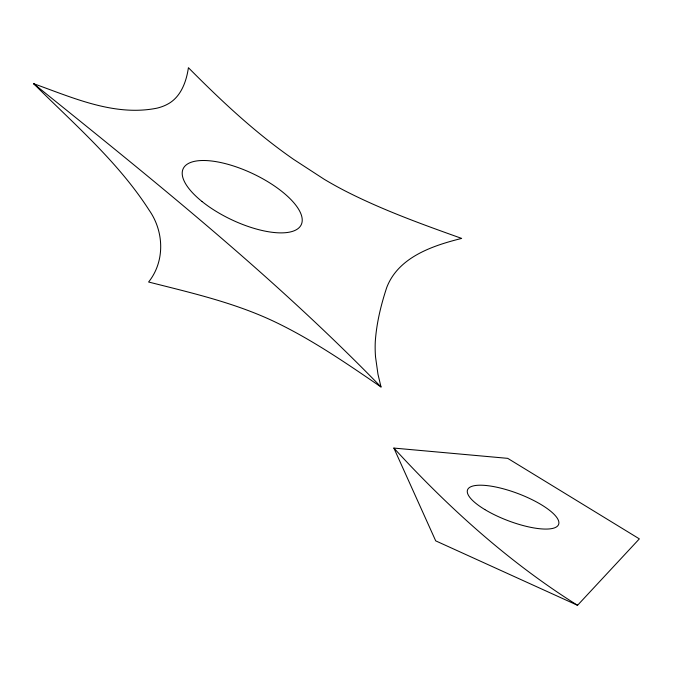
<?xml version="1.0" encoding="UTF-8"?>
<svg xmlns="http://www.w3.org/2000/svg" width="673" height="673" viewBox="0 0 673 673"><rect width="100%" height="100%" fill="white"/><g stroke="black" fill="none" stroke-linecap="round" stroke-linejoin="round"><path stroke-width="1.01" d="M577.543 605.305L639.35 538.871L507.72 458.355L393.873 448.075L435.7 540.856L577.543 605.305C508.981 562.3 448.428 507.619 393.873 448.075M33.65 83.696C72.768 97.652 114.494 116.707 156.977 108.16A137.687 56.381 29.2 0 0 167.156 104.408C180.734 97.501 186.362 81.879 188.415 67.695C215.772 95.297 244.021 122.183 274.954 145.78A326.893 161.057 23.7 0 0 293.638 159.392L324.218 179.287A184.528 84.537 24.2 0 0 344.988 190.846C382.449 210.01 422.122 224.311 461.686 238.41C432.789 245.603 398.366 257.052 386.731 287.514C380.96 304.995 376.535 323.141 375.29 341.556A1044.429 344.694 12.2 0 0 375.534 356.934L377.965 374.196L381.019 386.975C346.225 363.201 311.355 339.057 273.129 321.029C233.59 302.455 190.745 292.696 148.607 282.012C165.146 261.25 164.103 231.546 149.179 210.22C118.154 161.89 73.963 123.975 33.65 83.696C153.343 180.07 273.776 276.561 381.019 386.975M201.984 201.479A65.34 25.355 25.4 0 0 300.915 225.329A65.34 25.355 25.4 0 0 223.764 163.228A65.34 25.355 25.4 0 0 201.984 201.479M484.846 509.562A48.7 14.436 20.8 0 0 558.464 524.772A48.7 14.436 20.8 0 0 495.976 487.05A48.7 14.436 20.8 0 0 484.846 509.562"/></g></svg>
